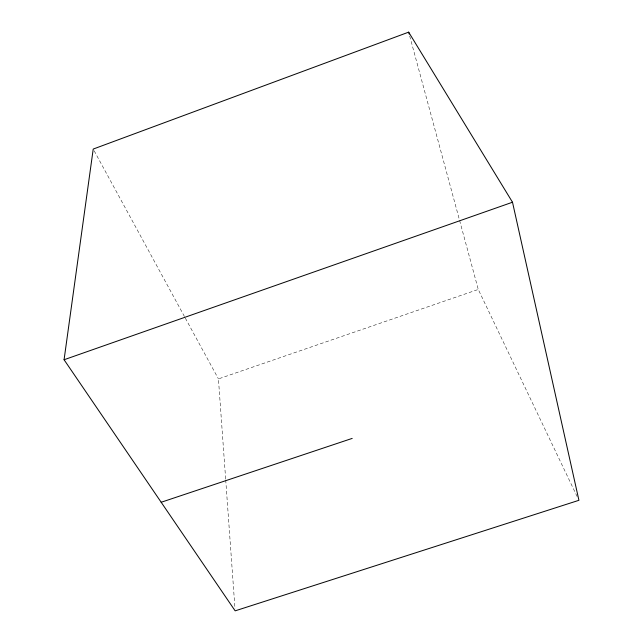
<?xml version="1.0" encoding="UTF-8"?>
<svg xmlns="http://www.w3.org/2000/svg" width="643" height="643" viewBox="0 0 643 643"><rect width="100%" height="100%" fill="white"/><g stroke="black" fill="none" stroke-linecap="round" stroke-linejoin="round"><path stroke-width="0.48" stroke-dasharray="3.21 2.41" d="M225.645 478.882L218.435 378.904L478.271 289.454L577.197 496.685M94.175 150.832L184.854 317.264M185.337 318.14L218.435 378.904M409.704 36.016L478.271 289.454M225.717 479.879L235.008 608.849"/><path stroke-width="0.96" d="M64.075 359.742L93.219 149.063L408.659 32.15L512.503 202.232L578.925 500.302L235.153 610.85L64.075 359.742L512.503 202.232M161.168 502.263L352.195 438.405M408.659 32.15L409.181 34.087"/></g></svg>
